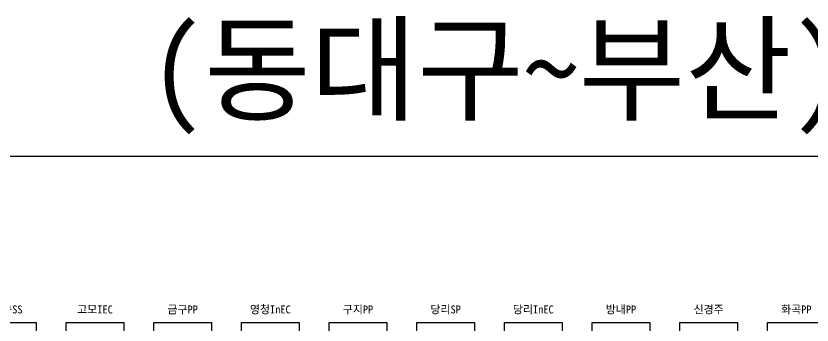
# Model space of a CAD drawing. Extents: x 11696 to 12866, y -1080 to -251.
# Drawn here: x 11959.3 to 12357.1, y -405.8 to -251.3 of the extents above; entities that cross this region are included whole.
import ezdxf
from ezdxf.enums import TextEntityAlignment as Align

# ---------------------------------------------------------------- set-up
doc = ezdxf.new("R2010")
doc.units = 0
doc.header["$LTSCALE"] = 10
doc.header["$MEASUREMENT"] = 0
for name, color, linetype in [('TN-TABL', 3, 'Continuous'), ('TN-TEXT', 3, 'Continuous'), ('TT-TEXT', 2, 'Continuous'), ('TX-PAPR', 2, 'Continuous')]:
    doc.layers.add(name, color=color, linetype=linetype)
doc.styles.get("Standard").update_dxf_attribs({"font": 'GulimChe.ttf'})

msp = doc.modelspace()

# ---------------------------------------------------------------- linework, layer by layer
at = {"layer": 'TN-TABL'}
for points in [[(11940.58, -404.45), (11969.38, -404.45), (11969.38, -703.25), (11940.58, -703.25)], [(11984.38, -404.45), (12013.18, -404.45), (12013.18, -703.25), (11984.38, -703.25)], [(12028.18, -404.45), (12056.98, -404.45), (12056.98, -703.25), (12028.18, -703.25)], [(12071.98, -404.45), (12100.78, -404.45), (12100.78, -703.25), (12071.98, -703.25)], [(12115.78, -404.45), (12144.58, -404.45), (12144.58, -703.25), (12115.78, -703.25)], [(12159.58, -404.45), (12188.38, -404.45), (12188.38, -703.25), (12159.58, -703.25)], [(12203.38, -404.45), (12232.18, -404.45), (12232.18, -703.25), (12203.38, -703.25)], [(12247.18, -404.45), (12275.98, -404.45), (12275.98, -703.25), (12247.18, -703.25)], [(12290.98, -404.45), (12319.78, -404.45), (12319.78, -703.25), (12290.98, -703.25)], [(12334.78, -404.45), (12363.58, -404.45), (12363.58, -703.25), (12334.78, -703.25)]]:
    msp.add_lwpolyline(points, close=True, dxfattribs=at)
at = {"layer": 'TX-PAPR'}
msp.add_lwpolyline([(12866.23, -1079.94), (11696.11, -1079.94), (11696.11, -321.42), (12866.23, -321.42)], close=True, dxfattribs=at)

# ---------------------------------------------------------------- texts
at = {"layer": 'TN-TEXT'}
for s, p in [('대구SS', (11954.98, -399.97)), ('고모IEC', (11998.78, -399.97)), ('금구PP', (12042.58, -399.97)), ('영청InEC', (12086.38, -399.97)), ('구지PP', (12130.18, -399.97)), ('당리SP', (12173.98, -399.97)), ('당리InEC', (12217.78, -399.97)), ('방내PP', (12261.58, -399.97)), ('신경주', (12305.38, -399.97)), ('화곡PP', (12349.18, -399.97))]:
    msp.add_text(s, height=4, dxfattribs=at).set_placement(p, align=Align.CENTER)
at = {"layer": 'TT-TEXT'}
msp.add_text('(동대구~부산)하선', height=42.42, dxfattribs=at).set_placement((12253.31, -280.89), align=Align.MIDDLE)

doc.saveas('drawing.dxf')
